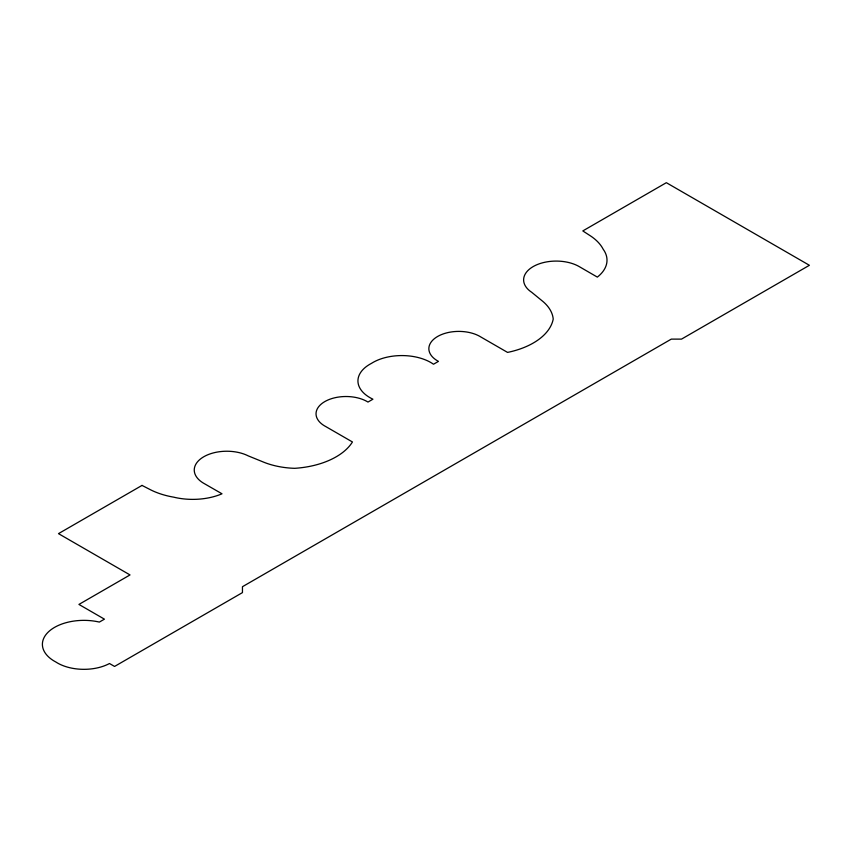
<?xml version="1.0" encoding="UTF-8"?>
<svg xmlns="http://www.w3.org/2000/svg" width="852" height="852" viewBox="0 0 852 852"><rect width="100%" height="100%" fill="white"/><g stroke="black" fill="none" stroke-linecap="round" stroke-linejoin="round"><path stroke-width="1.28" d="M142.018 485.416L58.49 533.64L130.015 574.93L78.927 604.43L104.434 619.159L99.364 622.077A41.524 23.973 0 0 0 48.766 631.577A41.524 23.973 0 0 0 55.891 662.025A37.435 21.609 0 0 0 109.493 663.516L114.562 666.445L242.458 592.609L242.458 586.708L671.291 339.117L681.515 339.117L809.4 265.291L666.349 182.69L582.811 230.924L589.264 235.109A62.004 35.795 0 0 1 603.163 249.21A49.15 28.372 0 0 1 597.337 277.102L579.775 266.921A32.568 18.808 0 0 0 534.215 266.005A32.568 18.808 0 0 0 531.701 292.289L541.627 300.415A59.757 34.495 0 0 1 553.214 319.063A69.374 40.055 0 0 1 507.558 352.408L480.954 337.051A29.958 17.296 0 0 0 437.715 336.412A29.958 17.296 0 0 0 438.45 361.376L433.508 364.23A40.928 23.632 0 0 0 371.451 363.378A40.928 23.632 0 0 0 372.931 399.205L367.979 402.059A29.958 17.296 0 0 0 324.729 401.633A29.958 17.296 0 0 0 325.837 426.607L352.44 441.964A69.374 40.055 0 0 1 294.685 468.323A59.757 34.495 0 0 1 262.384 461.635L248.305 455.905A32.568 18.808 0 0 0 202.776 457.354A32.568 18.808 0 0 0 204.363 483.659L222.01 493.798A49.15 28.372 0 0 1 173.691 497.163A62.004 35.795 0 0 1 149.281 489.133L142.018 485.416"/></g></svg>
